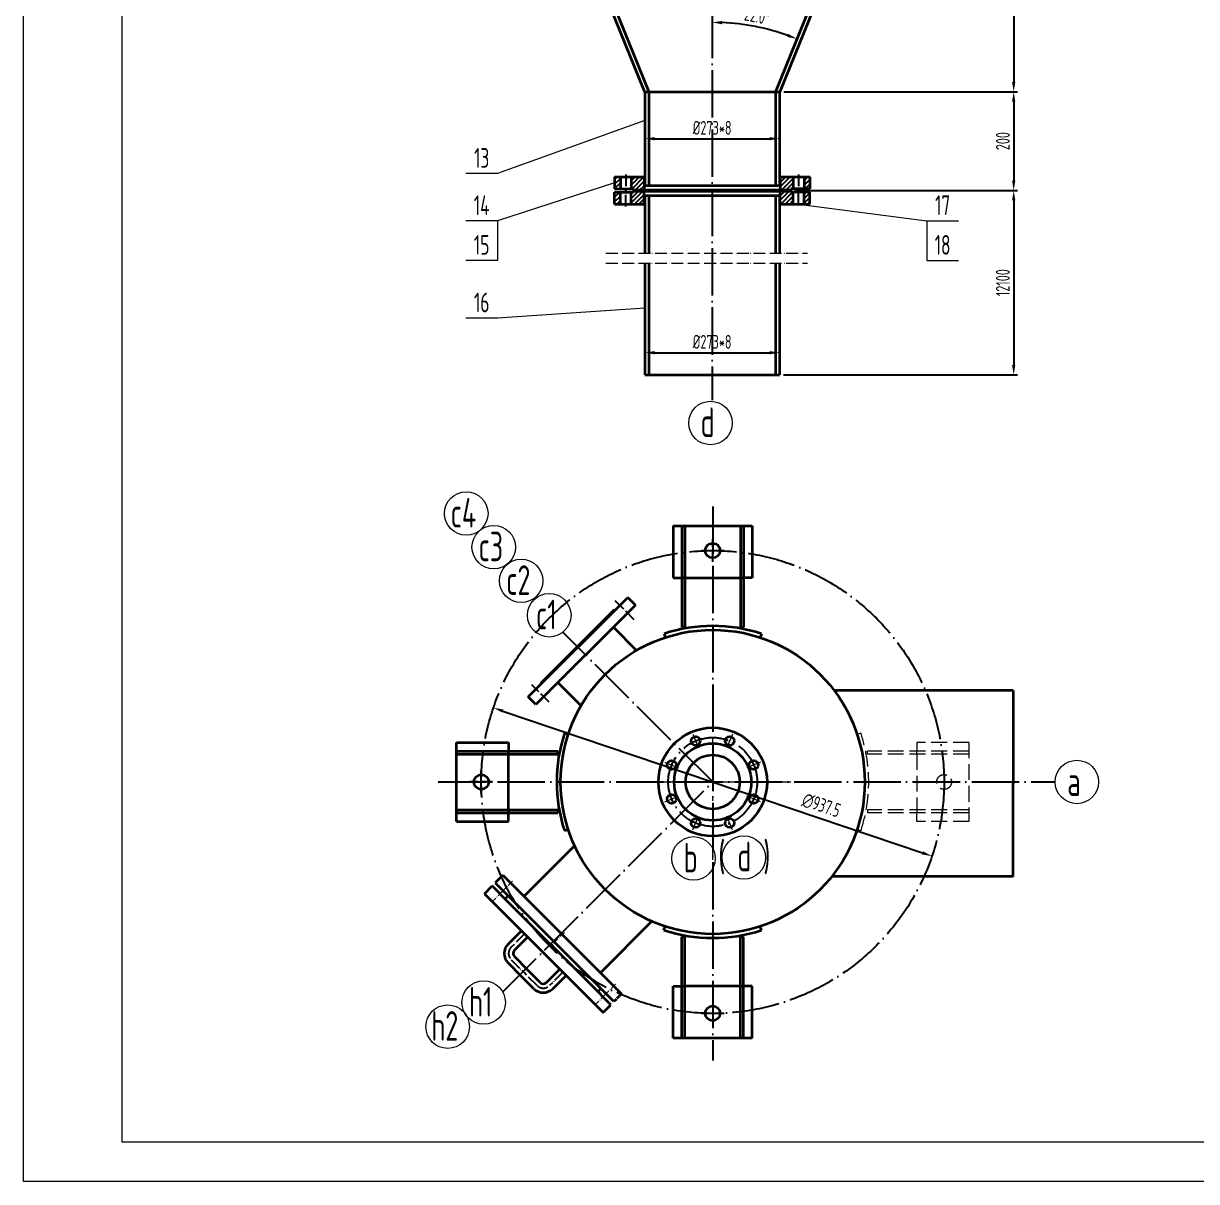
# Model space of a CAD drawing. Header units: millimetres. Extents: x -4672 to 80, y -80 to 6648.
# Drawn here: x -4672 to -2296, y -80 to 2266 of the extents above; entities that cross this region are included whole.
import ezdxf
from ezdxf.enums import TextEntityAlignment as Align

# ---------------------------------------------------------------- set-up
doc = ezdxf.new("R2010")
doc.units = ezdxf.units.MM
for name, pattern in [('ACAD_ISO02W100', [11, 8, -3]), ('ACAD_ISO04W100', [30, 24, -3, 0, -3]), ('ACAD_ISO05W100', [33, 24, -3, 0, -3, 0, -3]), ('ACAD_ISO10W100', [18.7, 12, -3, 0.7, -3])]:
    doc.linetypes.add(name, pattern=pattern)
for name, color, linetype, lineweight in [('中粗线', 3, 'Continuous', 35), ('双点划线', 5, 'ACAD_ISO05W100', 18), ('标注', 7, 'Continuous', 18), ('细实线', 7, 'Continuous', 18), ('虚线', 2, 'ACAD_ISO02W100', 18)]:
    doc.layers.add(name, color=color, linetype=linetype, lineweight=lineweight)
doc.layers.add('点划线', color=1, linetype='ACAD_ISO04W100')
doc.styles.add('GB', font='gbeitc.shx', dxfattribs={"bigfont": 'gbcbig.shx'})
doc.styles.add('HGCAD', font='gbenor.shx', dxfattribs={"width": 0.75, "bigfont": 'gbcbig.shx'})
doc.dimstyles.new('GB$0', dxfattribs={"dimtxt": 3.5, "dimasz": 2.5, "dimexe": 2.25, "dimexo": 2, "dimtad": 1, "dimdec": 0, "dimtxsty": 'GB', "dimcen": 2.5, "dimadec": 0, "dimazin": 0, "dimtfac": 1, "dimtdec": 0, "dimtmove": 0, "dimatfit": 3, "dimfxl": 0, "dimarcsym": 0})
doc.dimstyles.new('GB$2', dxfattribs={"dimtxt": 3.5, "dimasz": 2.5, "dimexe": 2.25, "dimexo": 2, "dimtad": 1, "dimdec": 0, "dimtxsty": 'GB', "dimcen": 2.5, "dimadec": 0, "dimazin": 0, "dimtfac": 1, "dimtdec": 0, "dimtmove": 0, "dimatfit": 3, "dimfxl": 0, "dimarcsym": 0})
doc.dimstyles.new('GB$3', dxfattribs={"dimtxt": 3.5, "dimasz": 2.5, "dimexe": 2.25, "dimexo": 2, "dimtad": 1, "dimtoh": 1, "dimdec": 0, "dimtxsty": 'GB', "dimcen": 2.5, "dimadec": 0, "dimazin": 0, "dimtfac": 1, "dimtdec": 0, "dimtmove": 0, "dimatfit": 3, "dimfxl": 0, "dimarcsym": 0})

# ---------------------------------------------------------------- blocks, each defined once
blk = doc.blocks.new('HGCAD#HGTFTK~A1Z~HGCAD图框')
at = {"layer": '细实线', "color": 7}
blk.add_lwpolyline([(10, -10), (-584, -10), (-584, 831), (10, 831)], close=True, dxfattribs=at)
at = {"layer": '细实线', "color": 2}
blk.add_lwpolyline([(0, 0), (-559, 0), (-559, 821), (0, 821)], close=True, dxfattribs=at)
blk = doc.blocks.new('*D43')
at = {"layer": 'Defpoints', "color": 0, "ltscale": 8}
for p in [(-3139.9, 2127.4), (-3117.6, 1927.4), (-2666.3, 1927.4)]:
    blk.add_point(p, dxfattribs=at)
at = {"layer": '标注', "color": 0, "lineweight": -2, "ltscale": 8}
for p, q in [((-3131.9, 2127.4), (-2658.3, 2127.4)), ((-2666.3, 2107.4), (-2666.3, 1947.4)), ((-3109.6, 1927.4), (-2658.3, 1927.4))]:
    blk.add_line(p, q, dxfattribs=at)
at = {"layer": '标注', "color": 0, "ltscale": 8}
for points in [[(-2669.7, 2107.4), (-2663, 2107.4), (-2666.3, 2127.4)], [(-2669.7, 1947.4), (-2663, 1947.4), (-2666.3, 1927.4)]]:
    blk.add_solid(points, dxfattribs=at)
at = {"layer": '标注', "color": 0, "ltscale": 8, "insert": (-2688.3, 2027.4), "char_height": 28, "attachment_point": 5, "rotation": 90, "style": 'HGCAD'}
blk.add_mtext('200', dxfattribs=at)
blk = doc.blocks.new('*D44')
at = {"layer": 'Defpoints', "color": 0, "ltscale": 8}
for p in [(-2995.9, 1927.4), (-3140.6, 1554.2), (-2666.3, 1554.2)]:
    blk.add_point(p, dxfattribs=at)
at = {"layer": '标注', "color": 0, "lineweight": -2, "ltscale": 8}
for p, q in [((-2987.9, 1927.4), (-2658.3, 1927.4)), ((-2666.3, 1907.4), (-2666.3, 1574.2)), ((-3132.6, 1554.2), (-2658.3, 1554.2))]:
    blk.add_line(p, q, dxfattribs=at)
at = {"layer": '标注', "color": 0, "ltscale": 8}
for points in [[(-2669.7, 1907.4), (-2663, 1907.4), (-2666.3, 1927.4)], [(-2669.7, 1574.2), (-2663, 1574.2), (-2666.3, 1554.2)]]:
    blk.add_solid(points, dxfattribs=at)
at = {"layer": '标注', "color": 0, "ltscale": 8, "insert": (-2688.3, 1740.8), "char_height": 28, "attachment_point": 5, "rotation": 90, "style": 'HGCAD'}
blk.add_mtext('12100', dxfattribs=at)
blk = doc.blocks.new('*D45')
at = {"layer": 'Defpoints', "color": 0, "ltscale": 8}
for p in [(-2690, 2552.4), (-2718.7, 2127.4), (-2666.3, 2127.4)]:
    blk.add_point(p, dxfattribs=at)
at = {"layer": '标注', "color": 0, "lineweight": -2, "ltscale": 8}
for p, q in [((-2682, 2552.4), (-2658.3, 2552.4)), ((-2666.3, 2532.4), (-2666.3, 2147.4)), ((-2710.7, 2127.4), (-2658.3, 2127.4))]:
    blk.add_line(p, q, dxfattribs=at)
at = {"layer": '标注', "color": 0, "ltscale": 8}
for points in [[(-2669.7, 2532.4), (-2663, 2532.4), (-2666.3, 2552.4)], [(-2669.7, 2147.4), (-2663, 2147.4), (-2666.3, 2127.4)]]:
    blk.add_solid(points, dxfattribs=at)
at = {"layer": '标注', "color": 0, "ltscale": 8, "insert": (-2688.3, 2339.9), "char_height": 28, "attachment_point": 5, "rotation": 90, "style": 'HGCAD'}
blk.add_mtext('425', dxfattribs=at)
blk = doc.blocks.new('*D48')
at = {"layer": 'Defpoints', "color": 0, "ltscale": 8}
for p in [(-3720, 879.5), (-2831.9, 579.2)]:
    blk.add_point(p, dxfattribs=at)
at = {"layer": '标注', "color": 0, "lineweight": -2, "ltscale": 8}
blk.add_line((-3701.1, 873.1), (-2850.9, 585.6), dxfattribs=at)
at = {"layer": '标注', "color": 0, "ltscale": 8}
for points in [[(-3700, 876.3), (-3702.1, 870), (-3720, 879.5)], [(-2849.8, 588.8), (-2852, 582.5), (-2831.9, 579.2)]]:
    blk.add_solid(points, dxfattribs=at)
at = {"layer": '标注', "color": 0, "ltscale": 8, "insert": (-3056, 682), "char_height": 28, "attachment_point": 5, "rotation": 341.3167, "style": 'HGCAD'}
blk.add_mtext('∅937.5', dxfattribs=at)
blk = doc.blocks.new('*D68')
at = {"layer": 'Defpoints', "color": 0, "ltscale": 8}
for p in [(-3413.6, 2032.4), (-3140.6, 2032.4), (-3140.6, 2032.4)]:
    blk.add_point(p, dxfattribs=at)
at = {"layer": '标注', "color": 0, "lineweight": -2, "ltscale": 8}
blk.add_line((-3393.6, 2032.4), (-3160.6, 2032.4), dxfattribs=at)
at = {"layer": '标注', "color": 0, "ltscale": 8}
for points in [[(-3393.6, 2035.7), (-3393.6, 2029.1), (-3413.6, 2032.4)], [(-3160.6, 2035.7), (-3160.6, 2029.1), (-3140.6, 2032.4)]]:
    blk.add_solid(points, dxfattribs=at)
at = {"layer": '标注', "color": 0, "ltscale": 8, "insert": (-3277.1, 2054.4), "char_height": 28, "attachment_point": 5, "style": 'HGCAD'}
blk.add_mtext('%%C273*8', dxfattribs=at)
blk = doc.blocks.new('*D69')
at = {"layer": 'Defpoints', "color": 0, "ltscale": 8}
for p in [(-3413.6, 1598.9), (-3140.6, 1598.9), (-3140.6, 1598.9)]:
    blk.add_point(p, dxfattribs=at)
at = {"layer": '标注', "color": 0, "lineweight": -2, "ltscale": 8}
blk.add_line((-3393.6, 1598.9), (-3160.6, 1598.9), dxfattribs=at)
at = {"layer": '标注', "color": 0, "ltscale": 8}
for points in [[(-3393.6, 1602.2), (-3393.6, 1595.6), (-3413.6, 1598.9)], [(-3160.6, 1602.2), (-3160.6, 1595.6), (-3140.6, 1598.9)]]:
    blk.add_solid(points, dxfattribs=at)
at = {"layer": '标注', "color": 0, "ltscale": 8, "insert": (-3277.1, 1620.9), "char_height": 28, "attachment_point": 5, "style": 'HGCAD'}
blk.add_mtext('%%C273*8', dxfattribs=at)
blk = doc.blocks.new('*D70')
at = {"layer": 'Defpoints', "color": 0, "ltscale": 8}
for p in [(-3277.1, 6374.7), (-2977.1, 2552.4), (-3161, 2253), (-3148.6, 2127.4), (-3277.1, 1502.5)]:
    blk.add_point(p, dxfattribs=at)
at = {"layer": '标注', "color": 0, "lineweight": -2, "ltscale": 8}
blk.add_arc((-3277.1, 1809), 458.9, 70.5216, 87.5029, dxfattribs=at)
at = {"layer": '标注', "color": 0, "ltscale": 8}
for points in [[(-3257.1, 2264.1), (-3257, 2270.8), (-3277.1, 2267.9)], [(-3122.8, 2244.7), (-3125.2, 2238.5), (-3105.3, 2234.5)]]:
    blk.add_solid(points, dxfattribs=at)
at = {"layer": '标注', "color": 0, "ltscale": 8, "insert": (-3185.4, 2281.1), "char_height": 28, "attachment_point": 5, "rotation": 349.0122, "style": 'HGCAD'}
blk.add_mtext('22.0°', dxfattribs=at)

msp = doc.modelspace()

# ---------------------------------------------------------------- hatches: boundary and pattern name
at = {"linetype": 'Continuous'}
h = msp.add_hatch(dxfattribs=at)
h.set_pattern_fill('ANSI31', scale=2, style=0)
h.paths.add_polyline_path([(-3474.56, 1954.9), (-3474.56, 1930.9), (-3463.06, 1930.9), (-3463.06, 1954.9)])
h.paths.add_polyline_path([(-3079.56, 1954.9), (-3079.56, 1930.9), (-3091.06, 1930.9), (-3091.06, 1954.9)])
h.paths.add_polyline_path([(-3415.06, 1954.9), (-3415.06, 1928.9), (-3436.56, 1928.9), (-3436.56, 1930.9), (-3441.06, 1930.9), (-3441.06, 1954.9)])
h.paths.add_polyline_path([(-3139.06, 1954.9), (-3139.06, 1928.9), (-3117.56, 1928.9), (-3117.56, 1930.9), (-3113.06, 1930.9), (-3113.06, 1954.9)])
h = msp.add_hatch(dxfattribs=at)
h.set_pattern_fill('ANSI31', scale=2, style=0)
h.paths.add_polyline_path([(-3474.56, 1899.9), (-3474.56, 1923.9), (-3463.06, 1923.9), (-3463.06, 1899.9)])
h.paths.add_polyline_path([(-3079.56, 1899.9), (-3079.56, 1923.9), (-3091.06, 1923.9), (-3091.06, 1899.9)])
h.paths.add_polyline_path([(-3415.06, 1899.9), (-3415.06, 1925.9), (-3436.56, 1925.9), (-3436.56, 1923.9), (-3441.06, 1923.9), (-3441.06, 1899.9)])
h.paths.add_polyline_path([(-3139.06, 1899.9), (-3139.06, 1925.9), (-3117.56, 1925.9), (-3117.56, 1923.9), (-3113.06, 1923.9), (-3113.06, 1899.9)])
at = {"layer": '细实线'}
h = msp.add_hatch(dxfattribs=at)
h.set_pattern_fill('ANSI37', color=256, angle=90, style=0)
h.set_pattern_definition([(135, (-3773.188, 5607.35), (-2.245064, -2.245064), []), (225, (-3773.188, 5607.35), (2.245064, -2.245064), [])])
h.paths.add_polyline_path([(-3415.06, 1928.9), (-3421.56, 1928.9), (-3436.56, 1928.9), (-3436.56, 1925.9), (-3415.06, 1925.9)])
h.paths.add_polyline_path([(-3117.56, 1928.9), (-3139.06, 1928.9), (-3139.06, 1925.9), (-3117.56, 1925.9)])

# ---------------------------------------------------------------- linework, layer by layer
at = {"layer": '中粗线', "ltscale": 8}
for p, q in [((-3585.68, 2552.4), (-3414.18, 2127.4)), ((-3577.06, 2552.4), (-3405.56, 2127.4)), ((-2977.06, 2552.4), (-3148.56, 2127.4)), ((-2968.43, 2552.4), (-3139.93, 2127.4)), ((-3414.18, 2127.4), (-3139.93, 2127.4)), ((-3413.56, 2127.4), (-3413.56, 1937.4)), ((-3405.56, 2127.4), (-3405.56, 1937.4)), ((-3148.56, 2127.4), (-3148.56, 1937.4)), ((-3140.56, 2127.4), (-3140.56, 1937.4)), ((-3474.56, 1954.9), (-3474.56, 1930.9)), ((-3474.56, 1954.9), (-3413.56, 1954.9)), ((-3463.06, 1954.9), (-3463.06, 1930.9)), ((-3441.06, 1954.9), (-3441.06, 1930.9)), ((-3415.06, 1954.9), (-3415.06, 1928.9)), ((-3140.56, 1954.9), (-3079.56, 1954.9)), ((-3139.06, 1954.9), (-3139.06, 1928.9)), ((-3113.06, 1954.9), (-3113.06, 1930.9)), ((-3091.06, 1954.9), (-3091.06, 1930.9)), ((-3079.56, 1954.9), (-3079.56, 1930.9)), ((-3474.56, 1930.9), (-3436.56, 1930.9)), ((-3436.56, 1930.9), (-3436.56, 1928.9)), ((-3436.56, 1928.9), (-3117.56, 1928.9)), ((-3436.56, 1928.9), (-3436.56, 1925.9)), ((-3436.56, 1923.9), (-3436.56, 1925.9)), ((-3436.56, 1925.9), (-3117.56, 1925.9)), ((-3421.56, 1928.9), (-3132.56, 1928.9)), ((-3421.56, 1928.9), (-3132.56, 1928.9)), ((-3415.06, 1928.9), (-3415.06, 1925.9)), ((-3415.06, 1899.9), (-3415.06, 1925.9)), ((-3413.56, 1937.4), (-3140.56, 1937.4)), ((-3139.06, 1928.9), (-3139.06, 1925.9)), ((-3139.06, 1899.9), (-3139.06, 1925.9)), ((-3117.56, 1928.9), (-3117.56, 1930.9)), ((-3079.56, 1930.9), (-3117.56, 1930.9)), ((-3117.56, 1928.9), (-3117.56, 1925.9)), ((-3117.56, 1925.9), (-3117.56, 1923.9)), ((-3474.56, 1899.9), (-3474.56, 1923.9)), ((-3474.56, 1923.9), (-3436.56, 1923.9)), ((-3463.06, 1899.9), (-3463.06, 1923.9)), ((-3441.06, 1899.9), (-3441.06, 1923.9)), ((-3413.56, 1917.4), (-3140.56, 1917.4)), ((-3413.56, 1917.4), (-3413.56, 1800.48)), ((-3405.56, 1917.4), (-3405.56, 1800.48)), ((-3148.56, 1917.4), (-3148.56, 1800.48)), ((-3140.56, 1917.4), (-3140.56, 1800.48)), ((-3079.56, 1923.9), (-3117.56, 1923.9)), ((-3113.06, 1899.9), (-3113.06, 1923.9)), ((-3091.06, 1899.9), (-3091.06, 1923.9)), ((-3079.56, 1899.9), (-3079.56, 1923.9)), ((-3474.56, 1899.9), (-3413.56, 1899.9)), ((-3140.56, 1899.9), (-3079.56, 1899.9)), ((-3413.56, 1780.48), (-3413.56, 1554.16)), ((-3413.56, 1780.48), (-3413.56, 1658.01)), ((-3405.56, 1780.48), (-3405.56, 1554.16)), ((-3405.56, 1780.48), (-3405.56, 1658.01)), ((-3148.56, 1780.48), (-3148.56, 1554.16)), ((-3148.56, 1780.48), (-3148.56, 1658.01)), ((-3140.56, 1780.48), (-3140.56, 1554.16)), ((-3140.56, 1780.48), (-3140.56, 1658.01)), ((-3413.56, 1554.16), (-3140.56, 1554.16)), ((-3355.98, 1248.1), (-3195.98, 1248.1)), ((-3355.98, 1248.1), (-3355.98, 1143.1)), ((-3338.48, 1248.1), (-3338.48, 1043.1)), ((-3332.48, 1248.1), (-3332.48, 1043.1)), ((-3219.48, 1248.1), (-3219.48, 1043.1)), ((-3213.48, 1248.1), (-3213.48, 1043.1)), ((-3195.98, 1248.1), (-3195.98, 1143.1)), ((-3355.98, 1143.1), (-3338.48, 1143.1)), ((-3332.48, 1143.1), (-3338.48, 1143.1)), ((-3332.48, 1143.1), (-3219.48, 1143.1)), ((-3219.48, 1143.1), (-3213.48, 1143.1)), ((-3195.98, 1143.1), (-3213.48, 1143.1)), ((-3649.68, 901.55), (-3448.16, 1103.07)), ((-3432.6, 1087.52), (-3448.16, 1103.07)), ((-3432.6, 1087.52), (-3634.13, 885.99)), ((-3475.73, 1078.32), (-3624.93, 929.12)), ((-3474.32, 1076.91), (-3475.73, 1078.32)), ((-3430.17, 995.99), (-3477.15, 1042.97)), ((-3374.58, 1029.59), (-3372.18, 1021.96)), ((-3332.48, 1043.1), (-3338.48, 1043.1)), ((-3219.48, 1043.1), (-3213.48, 1043.1)), ((-3177.2, 1029.53), (-3179.6, 1021.9)), ((-3624.93, 929.12), (-3623.52, 927.71)), ((-3542.6, 883.56), (-3589.58, 930.54)), ((-2833.42, 914.85), (-3030.09, 914.85)), ((-2667.48, 914.85), (-2833.42, 914.85)), ((-2667.48, 914.85), (-2667.48, 726.35)), ((-3634.13, 885.99), (-3649.68, 901.55)), ((-3794.71, 649.37), (-3794.71, 809.37)), ((-3794.71, 809.37), (-3689.71, 809.37)), ((-3689.71, 809.37), (-3689.71, 791.87)), ((-3576.14, 828.15), (-3568.51, 825.75)), ((-3794.71, 791.87), (-3589.71, 791.87)), ((-3794.71, 785.87), (-3589.71, 785.87)), ((-3689.71, 785.87), (-3689.71, 791.87)), ((-3689.71, 672.87), (-3689.71, 785.87)), ((-3589.71, 785.87), (-3589.71, 791.87)), ((-2667.48, 537.85), (-2667.48, 726.35)), ((-3794.71, 672.87), (-3589.71, 672.87)), ((-3794.71, 666.87), (-3589.71, 666.87)), ((-3689.71, 672.87), (-3689.71, 666.87)), ((-3689.71, 649.37), (-3689.71, 666.87)), ((-3589.71, 672.87), (-3589.71, 666.87)), ((-3794.71, 649.37), (-3689.71, 649.37)), ((-3576.2, 630.76), (-3568.57, 633.16)), ((-3658.14, 497.79), (-3555.63, 600.3)), ((-3712.23, 529.26), (-3716.48, 525.01)), ((-3716.48, 525.01), (-3704.29, 512.82)), ((-3700.92, 540.57), (-3712.23, 529.26)), ((-3700.92, 540.57), (-3460.51, 300.15)), ((-2836.09, 537.85), (-3034.76, 537.85)), ((-2667.48, 537.85), (-2836.09, 537.85)), ((-3738.4, 503.09), (-3722.84, 518.64)), ((-3738.4, 503.09), (-3497.98, 262.67)), ((-3688.8, 484.6), (-3722.84, 518.64)), ((-3704.29, 512.82), (-3690.32, 498.85)), ((-3696.68, 492.48), (-3694.57, 494.59)), ((-3694.57, 494.59), (-3690.32, 498.85)), ((-3690.32, 498.85), (-3502.23, 310.76)), ((-3521, 316.8), (-3688.8, 484.6)), ((-3663.42, 428.11), (-3690.44, 401.09)), ((-3503.29, 342.93), (-3399.15, 447.07)), ((-3374.76, 429.2), (-3372.36, 436.84)), ((-3177.37, 429.15), (-3179.77, 436.78)), ((-3650.7, 415.39), (-3677.72, 388.37)), ((-3338.48, 210.63), (-3338.48, 415.63)), ((-3332.48, 415.63), (-3338.48, 415.63)), ((-3332.48, 210.63), (-3332.48, 415.63)), ((-3219.48, 210.63), (-3219.48, 415.63)), ((-3219.48, 415.63), (-3213.48, 415.63)), ((-3213.48, 210.63), (-3213.48, 415.63)), ((-3690.44, 362.91), (-3664.3, 336.77)), ((-3677.72, 375.64), (-3651.58, 349.5)), ((-3638.16, 310.63), (-3664.3, 336.77)), ((-3625.43, 323.35), (-3651.58, 349.5)), ((-3585.69, 350.37), (-3612.71, 323.35)), ((-3572.96, 337.65), (-3599.98, 310.63)), ((-3482.43, 278.23), (-3521, 316.8)), ((-3505.17, 307.81), (-3502.23, 310.76)), ((-3492.78, 301.31), (-3502.23, 310.76)), ((-3355.98, 210.63), (-3355.98, 315.63)), ((-3355.98, 315.63), (-3338.48, 315.63)), ((-3332.48, 315.63), (-3338.48, 315.63)), ((-3219.48, 315.63), (-3332.48, 315.63)), ((-3219.48, 315.63), (-3213.48, 315.63)), ((-3195.98, 315.63), (-3213.48, 315.63)), ((-3195.98, 210.63), (-3195.98, 315.63)), ((-3508.59, 304.39), (-3505.17, 307.81)), ((-3476.06, 284.59), (-3492.78, 301.31)), ((-3471.08, 289.57), (-3476.06, 284.59)), ((-3460.51, 300.15), (-3470.09, 290.56)), ((-3497.98, 262.67), (-3482.43, 278.23)), ((-3195.98, 210.63), (-3355.98, 210.63))]:
    msp.add_line(p, q, dxfattribs=at)
for centre, radius in [((-3275.98, 1198.1), 15), ((-3275.98, 729.37), 308), ((-3275.98, 729.37), 110), ((-3310.42, 812.52), 9), ((-3241.54, 812.52), 9), ((-3275.98, 729.37), 78), ((-3275.98, 729.37), 55), ((-3359.13, 763.81), 9), ((-3192.83, 763.81), 9), ((-3744.71, 729.37), 15), ((-3359.13, 694.93), 9), ((-3192.83, 694.93), 9), ((-3310.42, 646.22), 9), ((-3241.54, 646.22), 9), ((-3275.98, 260.63), 15)]:
    msp.add_circle(centre, radius, dxfattribs=at)
for centre, radius, start, end in [((-3275.98, 729.37), 316, 71.78431, 108.18206), ((-3275.98, 729.37), 316, 161.78431, 198.18206), ((-3275.98, 729.37), 316, 251.78431, 288.18206), ((-3671.35, 382), 27, 135, 225), ((-3671.35, 382), 9, 135, 225), ((-3619.07, 329.72), 27, 225, 315), ((-3619.07, 329.72), 9, 225, 315)]:
    msp.add_arc(centre, radius, start, end, dxfattribs=at)
at = {"layer": '双点划线'}
for p, q in [((-3492.4, 1800.48), (-3084.12, 1800.48)), ((-3492.4, 1780.48), (-3084.12, 1780.48))]:
    msp.add_line(p, q, dxfattribs=at)
at = {"layer": '标注', "ltscale": 8}
for p, q in [((-3413.56, 2068.98), (-3711.82, 1961.53)), ((-3474.56, 1942.9), (-3711.82, 1865.67)), ((-3102.06, 1899.9), (-2842.29, 1865.67)), ((-3711.82, 1865.67), (-3711.82, 1785.33)), ((-2842.29, 1865.67), (-2842.29, 1785.33)), ((-3413.56, 1689.39), (-3711.82, 1668.61))]:
    msp.add_line(p, q, dxfattribs=at)
at = {"layer": '标注', "color": 4, "ltscale": 8}
for p, q in [((-3711.82, 1961.53), (-3775.82, 1961.53)), ((-3711.82, 1865.67), (-3775.82, 1865.67)), ((-2842.29, 1865.67), (-2778.29, 1865.67)), ((-3711.82, 1785.33), (-3775.82, 1785.33)), ((-2842.29, 1785.33), (-2778.29, 1785.33)), ((-3711.82, 1668.61), (-3775.82, 1668.61))]:
    msp.add_line(p, q, dxfattribs=at)
at = {"layer": '标注', "color": 1, "linetype": 'ACAD_ISO10W100', "ltscale": 8}
for p, q in [((-3275.98, 571.37), (-3275.98, 887.37)), ((-3316.16, 826.37), (-3304.68, 798.66)), ((-3235.8, 826.37), (-3247.28, 798.66)), ((-3372.98, 769.55), (-3345.27, 758.07)), ((-3178.97, 769.55), (-3206.69, 758.07)), ((-3433.98, 729.37), (-3117.98, 729.37)), ((-3372.98, 689.19), (-3345.27, 700.67)), ((-3178.97, 689.19), (-3206.69, 700.67)), ((-3316.16, 632.36), (-3304.68, 660.08)), ((-3235.8, 632.36), (-3247.28, 660.08))]:
    msp.add_line(p, q, dxfattribs=at)
at = {"layer": '标注', "ltscale": 20}
for centre in [(-3280.52, 1456.44), (-3775.12, 1273.29), (-3719.49, 1205.02), (-3663.86, 1136.75), (-3607.01, 1066.98), (-2538.43, 729.37), (-3314.79, 574.56), (-3213, 576.23), (-3739.89, 282.66), (-3812.74, 233.74)]:
    msp.add_circle(centre, 44.03, dxfattribs=at)
at = {"layer": '标注', "ltscale": 8}
msp.add_circle((-3275.98, 729.37), 110, dxfattribs=at)
at = {"layer": '点划线', "ltscale": 4}
for p, q in [((-3277.06, 6374.7), (-3277.06, 1502.48)), ((-3275.98, 1287.37), (-3275.98, 165.45)), ((-3275.98, 729.37), (-3579.33, 1032.72)), ((-3831.82, 729.37), (-2582.47, 729.37)), ((-3701.36, 303.98), (-3275.98, 729.37))]:
    msp.add_line(p, q, dxfattribs=at)
at = {"layer": '点划线'}
for p, q in [((-3452.06, 1959.9), (-3452.06, 1925.9)), ((-3102.06, 1959.9), (-3102.06, 1925.9)), ((-3452.06, 1894.9), (-3452.06, 1928.9)), ((-3102.06, 1897.9), (-3102.06, 1931.9)), ((-3275.98, 1175.1), (-3275.98, 1221.1)), ((-3298.98, 1198.1), (-3252.98, 1198.1)), ((-3434.97, 1058.07), (-3475.4, 1098.5)), ((-3607.18, 890.87), (-3642.33, 926.02)), ((-3744.71, 706.37), (-3744.71, 752.37)), ((-3721.71, 729.37), (-3767.71, 729.37)), ((-3657.06, 421.75), (-3684.08, 394.73)), ((-3684.08, 369.27), (-3657.94, 343.13)), ((-3631.8, 316.99), (-3657.94, 343.13)), ((-3579.32, 344.01), (-3606.34, 316.99)), ((-3275.98, 283.63), (-3275.98, 237.63)), ((-3252.98, 260.63), (-3298.98, 260.63))]:
    msp.add_line(p, q, dxfattribs=at)
at = {"layer": '点划线', "ltscale": 4}
for radius in [468.74, 90]:
    msp.add_circle((-3275.98, 729.37), radius, dxfattribs=at)
at = {"layer": '点划线'}
for centre, start, end in [((-3671.35, 382), 135, 225), ((-3619.07, 329.72), 225, 315)]:
    msp.add_arc(centre, 18, start, end, dxfattribs=at)
at = {"layer": '虚线', "ltscale": 4}
for p, q in [((-2975.76, 827.97), (-2983.39, 825.57)), ((-2757.24, 809.37), (-2862.24, 809.37)), ((-2862.24, 809.37), (-2862.24, 791.87)), ((-2757.24, 809.37), (-2757.24, 649.37)), ((-2757.24, 791.87), (-2962.24, 791.87)), ((-2757.24, 785.87), (-2962.24, 785.87)), ((-2862.24, 785.87), (-2862.24, 791.87)), ((-2862.24, 785.87), (-2862.24, 672.87)), ((-2807.24, 752.37), (-2807.24, 706.37)), ((-2830.24, 729.37), (-2784.24, 729.37)), ((-2757.24, 672.87), (-2962.24, 672.87)), ((-2962.24, 672.87), (-2962.24, 666.87)), ((-2757.24, 666.87), (-2962.24, 666.87)), ((-2862.24, 672.87), (-2862.24, 666.87)), ((-2862.24, 649.37), (-2862.24, 666.87)), ((-2757.24, 649.37), (-2862.24, 649.37)), ((-2975.81, 630.59), (-2983.45, 632.99))]:
    msp.add_line(p, q, dxfattribs=at)
at = {"layer": '虚线'}
msp.add_line((-2962.24, 785.87), (-2962.24, 791.87), dxfattribs=at)
at = {"layer": '虚线', "color": 1, "linetype": 'ACAD_ISO10W100'}
for p, q in [((-3681.48, 528.19), (-3704.1, 505.56)), ((-3723.9, 485.76), (-3701.28, 508.39)), ((-3576.47, 424.6), (-3603.34, 397.73)), ((-3472.88, 319.59), (-3495.51, 296.97)), ((-3515.31, 277.17), (-3492.68, 299.8))]:
    msp.add_line(p, q, dxfattribs=at)
at = {"layer": '虚线', "ltscale": 4}
msp.add_circle((-2807.24, 729.37), 15, dxfattribs=at)
msp.add_arc((-3275.98, 729.37), 316, 341.78431, 18.18206, dxfattribs=at)

# ---------------------------------------------------------------- block references
at = {"layer": '标注', "ltscale": 8, "xscale": 8, "yscale": 8, "zscale": 8}
msp.add_blockref('HGCAD#HGTFTK~A1Z~HGCAD图框', (0, 0), dxfattribs=at)

# ---------------------------------------------------------------- texts
at = {"layer": '标注', "color": 3, "ltscale": 8, "style": 'HGCAD', "width": 0.75}
for s, p in [('13', (-3743.82, 1993.53)), ('14', (-3743.82, 1897.67)), ('15', (-3743.82, 1817.33)), ('16', (-3743.82, 1700.61))]:
    msp.add_text(s, height=40, dxfattribs=at).set_placement(p, align=Align.MIDDLE)
for s, p in [('17', (-2810.29, 1897.67)), ('18', (-2810.29, 1817.33))]:
    msp.add_text(s, height=40, rotation=360, dxfattribs=at).set_placement(p, align=Align.MIDDLE)
at = {"layer": '标注', "ltscale": 20, "style": 'HGCAD', "width": 0.75}
for s, p in [('d', (-3286.35, 1457.92)), ('c4', (-3780.95, 1274.78)), ('c3', (-3725.32, 1206.5)), ('c2', (-3669.69, 1138.23)), ('c1', (-3612.83, 1068.46)), ('a', (-2544.26, 730.85)), ('b', (-3320.61, 576.04)), ('( d )', (-3211.91, 578.4)), ('h1', (-3745.72, 284.14)), ('h2', (-3818.56, 235.23))]:
    msp.add_text(s, height=60, dxfattribs=at).set_placement(p, align=Align.MIDDLE)

# ---------------------------------------------------------------- dimensions: what is measured, and where the dimension line sits
at = {"layer": '标注', "ltscale": 8}
dim = msp.add_angular_dim_2l(base=(-3160.98, 2252.97), line1=((-2977.06, 2552.4), (-3148.56, 2127.4)), line2=((-3277.06, 6374.7), (-3277.06, 1502.48)), dimstyle='GB$2', override={"dimscale": 8, "dimexe": 1, "dimexo": 1, "dimgap": 1, "dimdec": 1, "dimdsep": 46, "dimtxsty": 'HGCAD', "dimcen": 0, "dimadec": 1, "dimtdec": 2, "dimatfit": 1}, dxfattribs=at)
dim.commit()
dim.dimension.update_dxf_attribs({"geometry": '*D70', "text_midpoint": (-3185.39, 2281.07)})
for base, p1, p2, picture, middle in [((-2666.35, 2127.4), (-2690.02, 2552.4), (-2718.67, 2127.4), '*D45', (-2688.35, 2339.9)), ((-2666.35, 1927.4), (-3139.93, 2127.4), (-3117.56, 1927.4), '*D43', (-2688.35, 2027.4))]:
    dim = msp.add_linear_dim(base=base, p1=p1, p2=p2, angle=90, dimstyle='GB$0', override={"dimscale": 8, "dimexe": 1, "dimexo": 1, "dimgap": 1, "dimdec": 1, "dimdsep": 46, "dimtxsty": 'HGCAD', "dimcen": 0, "dimadec": 1, "dimtdec": 2, "dimatfit": 1}, dxfattribs=at)
    dim.commit()
    dim.dimension.update_dxf_attribs({"geometry": picture, "text_midpoint": middle})
for base, p1, p2, picture, middle in [((-3140.56, 2032.4), (-3413.56, 2032.4), (-3140.56, 2032.4), '*D68', (-3277.06, 2054.4)), ((-3140.56, 1598.89), (-3413.56, 1598.89), (-3140.56, 1598.89), '*D69', (-3277.06, 1620.89))]:
    dim = msp.add_linear_dim(base=base, p1=p1, p2=p2, text='%%C<>*8', dimstyle='GB$0', override={"dimscale": 8, "dimexe": 1, "dimexo": 1, "dimgap": 1, "dimdec": 1, "dimdsep": 46, "dimtxsty": 'HGCAD', "dimcen": 0, "dimadec": 1, "dimtdec": 2, "dimatfit": 1}, dxfattribs=at)
    dim.commit()
    dim.dimension.update_dxf_attribs({"geometry": picture, "text_midpoint": middle})
dim = msp.add_linear_dim(base=(-2666.35, 1554.16), p1=(-2995.93, 1927.4), p2=(-3140.56, 1554.16), angle=90, text='12100', dimstyle='GB$0', override={"dimscale": 8, "dimexe": 1, "dimexo": 1, "dimgap": 1, "dimdec": 1, "dimdsep": 46, "dimtxsty": 'HGCAD', "dimcen": 0, "dimadec": 1, "dimtdec": 2, "dimatfit": 1}, dxfattribs=at)
dim.commit()
dim.dimension.update_dxf_attribs({"geometry": '*D44', "text_midpoint": (-2688.35, 1740.78)})
dim = msp.add_diameter_dim_2p(p1=(-3720.01, 879.52), p2=(-2831.94, 579.21), dimstyle='GB$3', override={"dimscale": 8, "dimexe": 1, "dimexo": 1, "dimgap": 1, "dimdec": 1, "dimdsep": 46, "dimtxsty": 'HGCAD', "dimcen": 0, "dimadec": 1, "dimtdec": 2, "dimtmove": 2, "dimatfit": 1}, dxfattribs=at)
dim.commit()
dim.dimension.update_dxf_attribs({"geometry": '*D48', "text_midpoint": (-3055.95, 681.96), "dimtype": 163})

doc.saveas('drawing.dxf')
